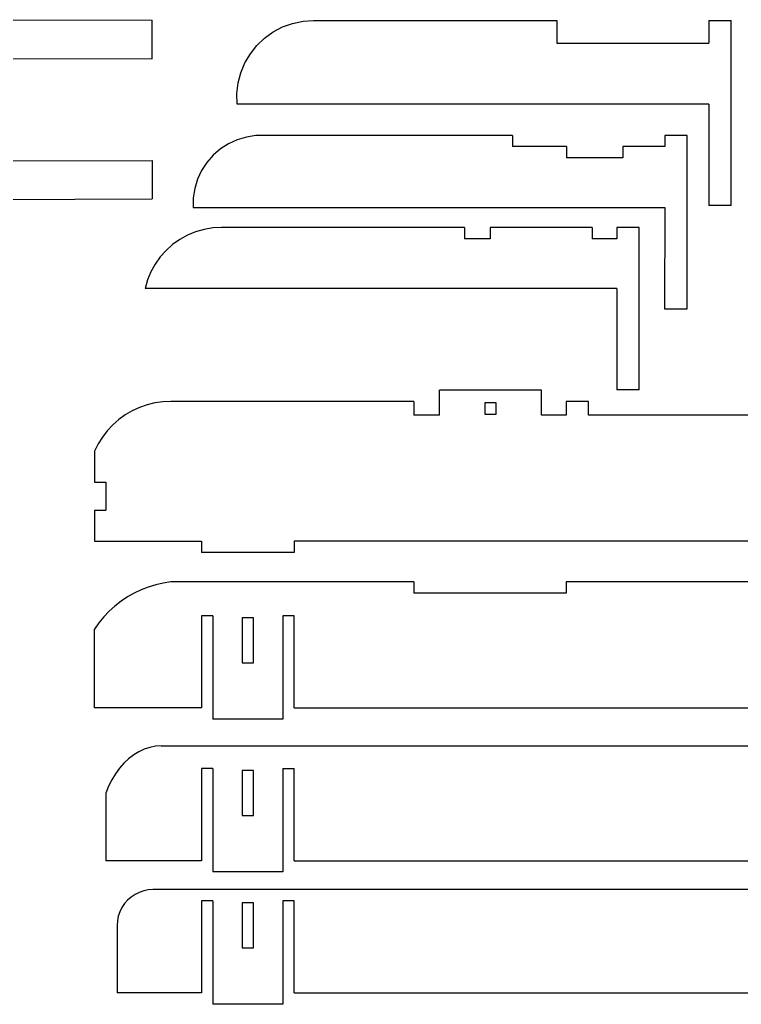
# Model space of a CAD drawing. Extents: x -2494 to 2494, y -1959 to 1959.
# Drawn here: x -1458 to -438, y -1214 to 179 of the extents above; entities that cross this region are included whole.
import ezdxf

# ---------------------------------------------------------------- set-up
doc = ezdxf.new("R2010")
doc.units = 0
doc.header["$MEASUREMENT"] = 0
doc.layers.get('0').update_dxf_attribs({"linetype": 'CONTINUOUS'})

msp = doc.modelspace()

# ---------------------------------------------------------------- linework, layer by layer
for p, q in [((-1539.8, 178.8), (-1270.5, 177.9)), ((-1270.5, 123.4), (-1270.5, 177.9)), ((-1099.4, 161.5), (-1086.1, 168.5)), ((-1086.1, 168.5), (-1072, 173.6)), ((-1072, 173.6), (-1057.3, 176.7)), ((-1057.3, 176.7), (-1042.3, 177.7)), ((-1042.3, 177.7), (-698.6, 177.7)), ((-698.6, 177.7), (-698.6, 145.7)), ((-483.5, 177.7), (-451.7, 177.7)), ((-483.5, 177.7), (-483.5, 145.7)), ((-451.7, -84.2), (-451.7, 177.7)), ((-1111.6, 152.7), (-1099.4, 161.5)), ((-1131.8, 130.6), (-1122.5, 142.4)), ((-1122.5, 142.4), (-1111.6, 152.7)), ((-698.6, 145.7), (-483.5, 145.7)), ((-1139.4, 117.6), (-1131.8, 130.6)), ((-1538.4, 124.2), (-1270.5, 123.4)), ((-1145.2, 103.8), (-1139.4, 117.6)), ((-1149, 89.3), (-1145.2, 103.8)), ((-1150.7, 74.3), (-1149, 89.3)), ((-1150.4, 59.3), (-1150.7, 74.3)), ((-483.5, 59.3), (-1150.4, 59.3)), ((-483.5, 59.3), (-483.5, -84.2)), ((-1124, 14.9), (-1137.4, 12.8)), ((-1110.4, 15), (-1124, 14.9)), ((-760.9, 15), (-1110.4, 15)), ((-760.9, 15), (-760.9, -0.6)), ((-545.8, 15), (-545.8, -0.6)), ((-514.1, 15), (-545.8, 15)), ((-514.1, -230.5), (-514.1, 15)), ((-1162.8, 3.2), (-1174.2, -4.1)), ((-1150.4, 8.9), (-1162.8, 3.2)), ((-1137.4, 12.8), (-1150.4, 8.9)), ((-1184.5, -13), (-1193.4, -23.3)), ((-1174.2, -4.1), (-1184.5, -13)), ((-684.5, -0.6), (-760.9, -0.6)), ((-684.5, -0.6), (-684.5, -16.7)), ((-605, -0.6), (-605, -16.7)), ((-545.8, -0.6), (-605, -0.6)), ((-1538.4, -21), (-1270.5, -20.2)), ((-1270.5, -20.2), (-1270.5, -74.7)), ((-1193.4, -23.3), (-1200.8, -34.7)), ((-605, -16.7), (-684.5, -16.7)), ((-1200.8, -34.7), (-1206.5, -47)), ((-1206.5, -47), (-1210.5, -60)), ((-1210.5, -60), (-1212.6, -73.4)), ((-1539.8, -75.6), (-1270.5, -74.7)), ((-1212.6, -73.4), (-1212.7, -87)), ((-1212.7, -87), (-545.8, -87)), ((-545.8, -87), (-545.9, -230.5)), ((-451.7, -84.2), (-483.5, -84.2)), ((-1209.2, -121.3), (-1220.7, -126.1)), ((-1197.2, -117.9), (-1209.2, -121.3)), ((-1185, -115.8), (-1197.2, -117.9)), ((-1172.6, -115.1), (-1185, -115.8)), ((-828.8, -115.1), (-1172.6, -115.1)), ((-828.8, -115.1), (-828.8, -131.1)), ((-648.5, -115.1), (-792.6, -115.1)), ((-792.6, -115.1), (-792.6, -131.1)), ((-648.5, -115.1), (-648.5, -131.1)), ((-613.7, -115.1), (-613.7, -131.1)), ((-581.9, -115.1), (-613.7, -115.1)), ((-581.9, -344.9), (-581.9, -115.1)), ((-1231.6, -132.1), (-1241.7, -139.3)), ((-1220.7, -126.1), (-1231.6, -132.1)), ((-792.6, -131.1), (-828.8, -131.1)), ((-613.7, -131.1), (-648.5, -131.1)), ((-1251, -147.6), (-1259.3, -156.9)), ((-1241.7, -139.3), (-1251, -147.6)), ((-1266.5, -167.1), (-1272.5, -178)), ((-1259.3, -156.9), (-1266.5, -167.1)), ((-1272.5, -178), (-1277.2, -189.5)), ((-1277.2, -189.5), (-1280.6, -201.4)), ((-613.7, -201.4), (-1280.6, -201.4)), ((-613.7, -201.4), (-613.7, -344.9)), ((-545.9, -230.5), (-514.1, -230.5)), ((-720.1, -345.2), (-864.2, -345.2)), ((-864.2, -380.8), (-864.2, -345.2)), ((-720.1, -380.8), (-720.1, -345.2)), ((-581.9, -344.9), (-613.7, -344.9)), ((-1255.5, -361.7), (-1266.8, -363.4)), ((-1244.2, -361.2), (-1255.5, -361.7)), ((-900.4, -361.2), (-1244.2, -361.2)), ((-900.4, -361.2), (-900.4, -380.8)), ((-685.3, -361.2), (-685.3, -380.8)), ((-653.5, -361.2), (-685.3, -361.2)), ((-653.5, -380.8), (-653.5, -361.2)), ((-1298.8, -374.6), (-1308.6, -380.3)), ((-1288.5, -369.8), (-1298.8, -374.6)), ((-1277.8, -366.1), (-1288.5, -369.8)), ((-1266.8, -363.4), (-1277.8, -366.1)), ((-800.1, -363.3), (-800.1, -379.3)), ((-784.1, -363.3), (-800.1, -363.3)), ((-784.1, -379.3), (-784.1, -363.3)), ((-1317.8, -387), (-1326.4, -394.5)), ((-1308.6, -380.3), (-1317.8, -387)), ((-864.2, -380.8), (-900.4, -380.8)), ((-800.1, -379.3), (-784.1, -379.3)), ((-685.3, -380.8), (-720.1, -380.8)), ((-274.2, -380.8), (-653.5, -380.8)), ((-1334.2, -402.8), (-1341.1, -411.8)), ((-1326.4, -394.5), (-1334.2, -402.8)), ((-1341.1, -411.8), (-1347.1, -421.4)), ((-1347.1, -421.4), (-1352.2, -431.5)), ((-1352.2, -431.5), (-1352.2, -475.4)), ((-1352.2, -475.4), (-1336.2, -475.4)), ((-1336.2, -475.4), (-1336.2, -515.2)), ((-1352.2, -515.2), (-1336.2, -515.2)), ((-1352.2, -515.2), (-1352.2, -559)), ((-1352.2, -559), (-1200.7, -559)), ((-1200.7, -559), (-1200.7, -575.1)), ((-1069.7, -559), (-1069.7, -575.1)), ((46.3, -559), (-1069.7, -559)), ((-1069.7, -575.1), (-1200.7, -575.1)), ((-1276.1, -623.9), (-1286.3, -627.9)), ((-1265.6, -620.7), (-1276.1, -623.9)), ((-1255, -618.3), (-1265.6, -620.7)), ((-1244.2, -616.6), (-1255, -618.3)), ((-900.4, -616.6), (-1244.2, -616.6)), ((-900.4, -616.6), (-900.4, -632.6)), ((88.5, -616.6), (-685.3, -616.6)), ((-685.3, -616.6), (-685.3, -632.6)), ((-1305.6, -637.9), (-1314.7, -644)), ((-1296.1, -632.5), (-1305.6, -637.9)), ((-1286.3, -627.9), (-1296.1, -632.5)), ((-685.3, -632.6), (-900.4, -632.6)), ((-1323.3, -650.8), (-1331.4, -658.1)), ((-1314.7, -644), (-1323.3, -650.8)), ((-1339, -666), (-1345.9, -674.5)), ((-1331.4, -658.1), (-1339, -666)), ((-1200.7, -664.7), (-1200.7, -794.9)), ((-1184.7, -664.7), (-1200.7, -664.7)), ((-1184.7, -664.7), (-1184.7, -810.9)), ((-1127.2, -667.3), (-1143.2, -667.3)), ((-1143.2, -667.3), (-1143.2, -731.2)), ((-1127.2, -731.2), (-1127.2, -667.3)), ((-1085.7, -664.7), (-1085.7, -810.9)), ((-1069.7, -664.7), (-1085.7, -664.7)), ((-1069.7, -794.9), (-1069.7, -664.7)), ((-1345.9, -674.5), (-1352.2, -683.4)), ((-1352.2, -794.9), (-1352.2, -683.4)), ((-1143.2, -731.2), (-1127.2, -731.2)), ((-1200.7, -794.9), (-1352.2, -794.9)), ((-1069.7, -794.9), (46.3, -794.9)), ((-1085.7, -810.9), (-1184.7, -810.9)), ((-1265.9, -849.3), (-1273.9, -850.9)), ((-1257.8, -848.8), (-1265.9, -849.3)), ((-1257.8, -848.8), (-274.2, -848.8)), ((-1296.8, -861.4), (-1303.9, -866.9)), ((-1289.4, -857), (-1296.8, -861.4)), ((-1281.8, -853.4), (-1289.4, -857)), ((-1273.9, -850.9), (-1281.8, -853.4)), ((-1310.6, -873.1), (-1316.8, -880.2)), ((-1303.9, -866.9), (-1310.6, -873.1)), ((-1322.5, -888.1), (-1327.7, -896.7)), ((-1316.8, -880.2), (-1322.5, -888.1)), ((-1200.7, -880.9), (-1200.7, -1011.1)), ((-1184.7, -880.9), (-1200.7, -880.9)), ((-1184.7, -880.9), (-1184.7, -1027.1)), ((-1127.2, -883.5), (-1143.2, -883.5)), ((-1143.2, -883.5), (-1143.2, -947.4)), ((-1127.2, -947.4), (-1127.2, -883.5)), ((-1085.7, -880.9), (-1069.7, -880.9)), ((-1085.7, -880.9), (-1085.7, -1027.1)), ((-1069.7, -1011.1), (-1069.7, -880.9)), ((-1327.7, -896.7), (-1332.3, -905.8)), ((-1332.3, -905.8), (-1336.2, -915.6)), ((-1336.2, -915.6), (-1336.2, -1011.1)), ((-1143.2, -947.4), (-1127.2, -947.4)), ((-1200.7, -1011.1), (-1336.2, -1011.1)), ((-1069.7, -1011.1), (479.7, -1011.1)), ((-1085.7, -1027.1), (-1184.7, -1027.1)), ((-1288.9, -1055.9), (-1294.9, -1058.8)), ((-1282.6, -1053.8), (-1288.9, -1055.9)), ((-1276.1, -1052.5), (-1282.6, -1053.8)), ((-1269.5, -1052), (-1276.1, -1052.5)), ((87.2, -1052), (-1269.5, -1052)), ((-1309.7, -1071.9), (-1313.4, -1077.4)), ((-1305.4, -1066.9), (-1309.7, -1071.9)), ((-1300.4, -1062.5), (-1305.4, -1066.9)), ((-1294.9, -1058.8), (-1300.4, -1062.5)), ((-1200.7, -1068), (-1200.7, -1198.3)), ((-1184.7, -1068), (-1200.7, -1068)), ((-1184.7, -1068), (-1184.7, -1214.3)), ((-1143.2, -1070.7), (-1143.2, -1134.6)), ((-1127.2, -1070.7), (-1143.2, -1070.7)), ((-1127.2, -1134.6), (-1127.2, -1070.7)), ((-1069.7, -1068), (-1085.7, -1068)), ((-1085.7, -1068), (-1085.7, -1214.3)), ((-1069.7, -1198.3), (-1069.7, -1068)), ((-1316.4, -1083.3), (-1318.5, -1089.6)), ((-1313.4, -1077.4), (-1316.4, -1083.3)), ((-1319.8, -1096.1), (-1320.2, -1102.7)), ((-1318.5, -1089.6), (-1319.8, -1096.1)), ((-1320.2, -1102.7), (-1320.2, -1198.3)), ((-1143.2, -1134.6), (-1127.2, -1134.6)), ((-1200.7, -1198.3), (-1320.2, -1198.3)), ((-1069.7, -1198.3), (463.7, -1198.3)), ((-1085.7, -1214.3), (-1184.7, -1214.3))]:
    msp.add_line(p, q)

doc.saveas('drawing.dxf')
